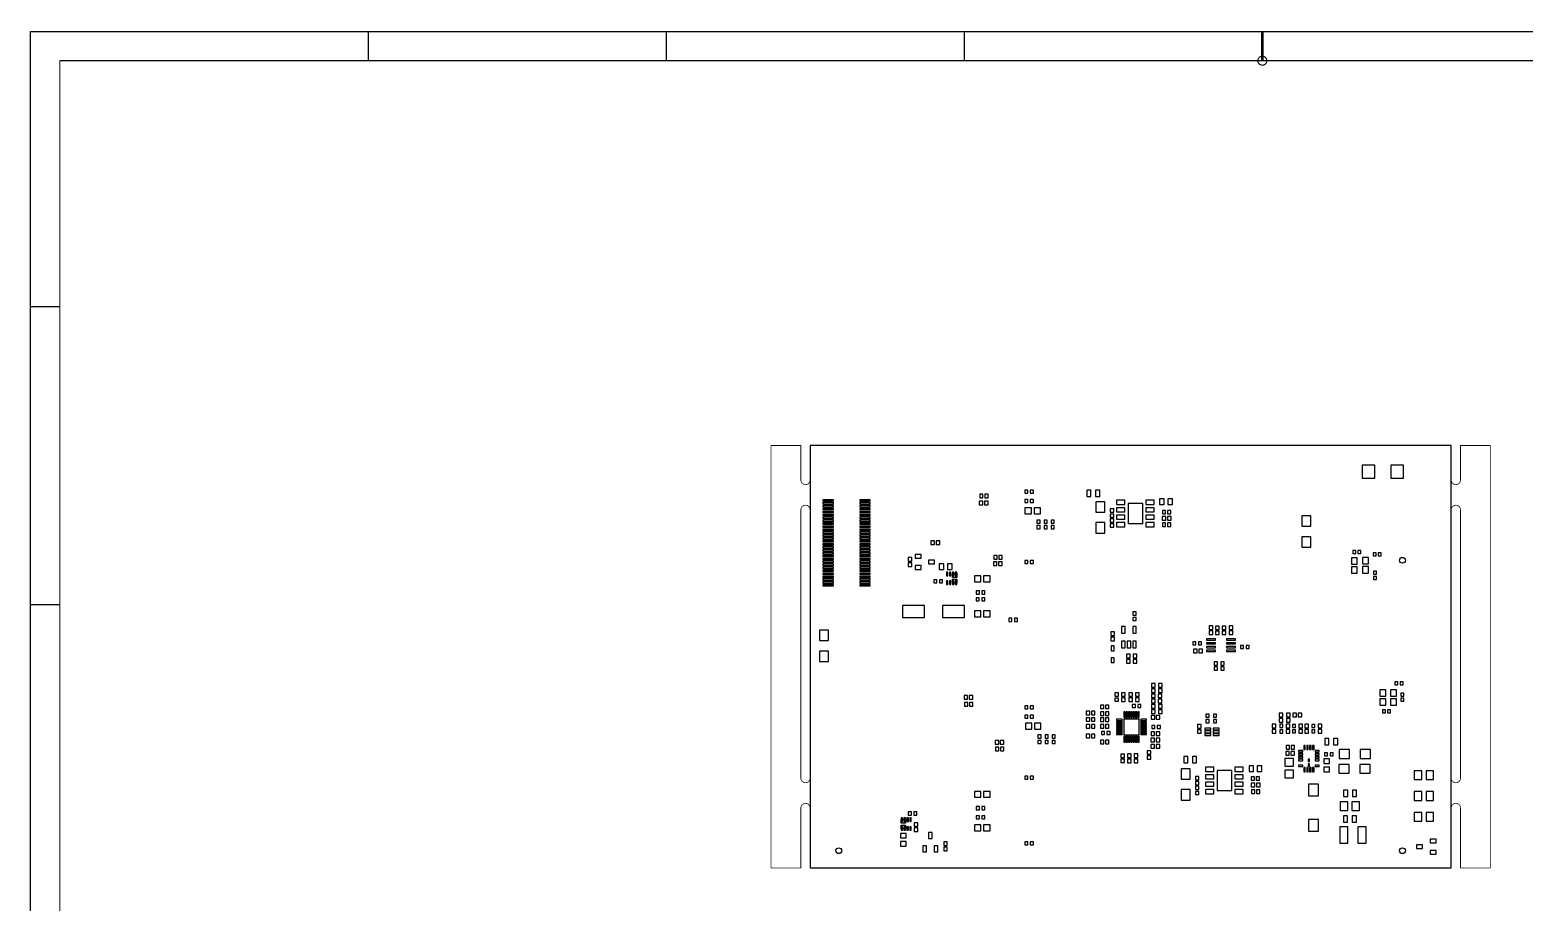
# Model space of a CAD drawing. Extents: x -133 to 287, y -155 to 143.
# Drawn here: x -133 to 121.7, y -5.9 to 142.7 of the extents above; entities that cross this region are included whole.
import ezdxf

# ---------------------------------------------------------------- set-up
doc = ezdxf.new("R2010")
doc.units = 0
for name, color, linetype in [('BG_OUTLINE', 1, 'CONTINUOUS'), ('DF_OUTLINE_DATA', 2, 'CONTINUOUS'), ('PG_PASTEMASK_BOTTOM', 3, 'CONTINUOUS'), ('PIN_PASTEMASK_BOTTOM', 4, 'CONTINUOUS')]:
    doc.layers.add(name, color=color, linetype=linetype)

msp = doc.modelspace()

# ---------------------------------------------------------------- linework, layer by layer
at = {"layer": 'BG_OUTLINE', "const_width": 0.127}
for points in [[(-6.6548, -0.06985), (-6.6548, 71.915782)], [(-6.6548, 71.915782), (-1.5748, 71.915782)], [(-1.5748, 66.032888), (-1.5748, 71.915782)], [(110.87481, 66.032888), (110.87481, 71.915782)], [(110.87481, 71.915782), (115.95481, 71.915782)], [(115.95481, 71.915782), (115.95481, -0.06985)], [(0, 66.032888), (0, 68.572888)], [(109.30001, 66.032888), (109.30001, 68.572888)], [(-1.5748, 60.952888), (-1.5748, 58.412888)], [(0, 60.952888), (0, 58.412888)], [(109.30001, 60.952888), (109.30001, 58.412888)], [(110.87481, 60.952888), (110.87481, 17.772888)], [(-1.5748, 15.232888), (-1.5748, 58.412888)], [(0, 15.232888), (0, 17.772888)], [(109.30001, 15.232888), (109.30001, 17.772888)], [(110.87481, 15.232888), (110.87481, 17.772888)], [(-1.5748, 10.152888), (-1.5748, -0.06985)], [(0, 10.152888), (0, 7.612888)], [(109.30001, 10.152888), (109.30001, 7.612888)], [(110.87481, 10.152888), (110.87481, -0.06985)], [(-1.5748, -0.06985), (-6.6548, -0.06985)], [(115.95481, -0.06985), (110.87481, -0.06985)]]:
    msp.add_lwpolyline(points, dxfattribs=at)
at = {"layer": 'BG_OUTLINE'}
for points in [[(109.30001, 71.915782), (0, 71.915782)], [(0, 71.915782), (0, -0.06985)], [(109.30001, -0.06985), (109.30001, 71.915782)], [(0, -0.06985), (109.30001, -0.06985)]]:
    msp.add_lwpolyline(points, dxfattribs=at)
at = {"layer": 'BG_OUTLINE', "const_width": 0.127}
for points in [[(0, 66.032888, -1), (-1.5748, 66.032888)], [(110.87481, 66.032888, -1), (109.30001, 66.032888)], [(-1.5748, 60.952888, -1), (0, 60.952888)], [(109.30001, 60.952888, -1), (110.87481, 60.952888)], [(0, 15.232888, -1), (-1.5748, 15.232888)], [(110.87481, 15.232888, -1), (109.30001, 15.232888)], [(-1.5748, 10.152888, -1), (0, 10.152888)], [(109.30001, 10.152888, -1), (110.87481, 10.152888)]]:
    msp.add_lwpolyline(points, format="xyb", dxfattribs=at)
at = {"layer": 'DF_OUTLINE_DATA'}
for points, const_width in [([(77.096874, 142.482824), (77.096874, 137.482834)], 0.500126), ([(-75.303126, 142.482824), (-75.303126, 137.482834)], 0.199898), ([(-24.503126, 142.482824), (-24.503126, 137.482834)], 0.199898), ([(26.296874, 142.482824), (26.296874, 137.482834)], 0.199898), ([(-127.903224, 137.482834), (282.096718, 137.482834)], 0.199898), ([(-127.903224, -149.5171), (-127.903224, 137.482834)], 0.199898), ([(-132.903214, 95.582994), (-127.903224, 95.582994)], 0.199898), ([(-132.903214, 44.782994), (-127.903224, 44.782994)], 0.199898)]:
    msp.add_lwpolyline(points, dxfattribs=dict(at, const_width=const_width))
for points in [[(-132.903214, 142.482824), (287.096708, 142.482824)], [(-132.903214, -154.51709), (-132.903214, 142.482824)]]:
    msp.add_lwpolyline(points, dxfattribs=at)
at = {"layer": 'DF_OUTLINE_DATA', "const_width": 0.199898}
for points in [[(77.856334, 137.482834, 1), (76.337414, 137.482834)], [(76.337414, 137.482834, 1), (77.856334, 137.482834)]]:
    msp.add_lwpolyline(points, format="xyb", dxfattribs=at)
at = {"layer": 'PG_PASTEMASK_BOTTOM'}
for points in [[(25.001982, 49.125886), (25.001982, 48.4759), (24.255984, 48.4759), (24.255984, 49.125886)], [(25.001982, 50.0761), (25.001982, 49.426114), (24.258016, 49.426114), (24.258016, 50.0761)], [(15.511018, 7.541514), (15.511018, 8.1915), (16.257016, 8.1915), (16.257016, 7.541514)], [(15.511018, 6.5913), (15.511018, 7.241286), (16.254984, 7.241286), (16.254984, 6.5913)]]:
    msp.add_lwpolyline(points, close=True, dxfattribs=at)
at = {"layer": 'PIN_PASTEMASK_BOTTOM'}
for points in [[(96.275144, 66.322194), (96.275144, 68.582286), (94.115128, 68.582286), (94.115128, 66.322194)], [(101.175312, 66.322194), (101.175312, 68.582286), (99.015296, 68.582286), (99.015296, 66.322194)], [(36.59632, 64.322452), (36.59632, 63.789052), (37.12972, 63.789052), (37.12972, 64.322452)], [(37.54628, 64.322452), (37.54628, 63.789052), (38.07968, 63.789052), (38.07968, 64.322452)], [(47.86884, 63.235332), (47.86884, 64.327532), (47.15764, 64.327532), (47.15764, 63.235332)], [(49.368964, 63.235332), (49.368964, 64.327532), (48.657764, 64.327532), (48.657764, 63.235332)], [(2.165731, 62.482603), (3.965829, 62.482603), (3.965829, 62.682501), (2.165731, 62.682501)], [(2.165731, 61.982223), (3.965829, 61.982223), (3.965829, 62.182121), (2.165731, 62.182121)], [(2.165731, 61.481843), (3.965829, 61.481843), (3.965829, 61.681741), (2.165731, 61.681741)], [(2.165731, 60.981463), (3.965829, 60.981463), (3.965829, 61.181361), (2.165731, 61.181361)], [(10.265029, 62.682501), (8.464931, 62.682501), (8.464931, 62.482603), (10.265029, 62.482603)], [(10.265029, 62.182121), (8.464931, 62.182121), (8.464931, 61.982223), (10.265029, 61.982223)], [(10.265029, 61.681741), (8.464931, 61.681741), (8.464931, 61.481843), (10.265029, 61.481843)], [(10.265029, 61.181361), (8.464931, 61.181361), (8.464931, 60.981463), (10.265029, 60.981463)], [(28.850336, 62.426342), (28.850336, 61.806582), (29.470096, 61.806582), (29.470096, 62.426342)], [(29.475176, 62.987174), (29.475176, 63.596774), (28.916376, 63.596774), (28.916376, 62.987174)], [(29.749496, 62.426342), (29.749496, 61.806582), (30.369256, 61.806582), (30.369256, 62.426342)], [(30.338776, 62.987174), (30.338776, 63.596774), (29.779976, 63.596774), (29.779976, 62.987174)], [(36.59632, 62.722252), (36.59632, 62.188852), (37.12972, 62.188852), (37.12972, 62.722252)], [(36.6268, 61.2648), (36.6268, 60.2488), (37.719, 60.2488), (37.719, 61.2648)], [(37.54628, 62.722252), (37.54628, 62.188852), (38.07968, 62.188852), (38.07968, 62.722252)], [(38.1762, 61.2648), (38.1762, 60.2488), (39.2684, 60.2488), (39.2684, 61.2648)], [(50.26533, 60.545726), (50.26533, 62.323726), (48.74133, 62.323726), (48.74133, 60.545726)], [(53.661564, 62.581028), (52.256436, 62.581028), (52.256436, 61.878972), (53.661564, 61.878972)], [(53.661564, 61.311028), (52.256436, 61.311028), (52.256436, 60.608972), (53.661564, 60.608972)], [(54.200044, 58.623962), (56.71312, 58.623962), (56.71312, 62.026038), (54.200044, 62.026038)], [(58.656728, 62.581028), (57.2516, 62.581028), (57.2516, 61.878972), (58.656728, 61.878972)], [(58.656728, 61.311028), (57.2516, 61.311028), (57.2516, 60.608972), (58.656728, 60.608972)], [(60.352432, 61.8744), (60.352432, 62.8396), (59.565032, 62.8396), (59.565032, 61.8744)], [(61.762132, 61.8744), (61.762132, 62.8396), (60.974732, 62.8396), (60.974732, 61.8744)], [(2.165731, 60.481083), (3.965829, 60.481083), (3.965829, 60.680981), (2.165731, 60.680981)], [(2.165731, 59.980703), (3.965829, 59.980703), (3.965829, 60.180601), (2.165731, 60.180601)], [(2.165731, 59.480323), (3.965829, 59.480323), (3.965829, 59.680221), (2.165731, 59.680221)], [(2.165731, 58.982483), (3.965829, 58.982483), (3.965829, 59.182381), (2.165731, 59.182381)], [(2.165731, 58.482103), (3.965829, 58.482103), (3.965829, 58.682001), (2.165731, 58.682001)], [(10.265029, 60.680981), (8.464931, 60.680981), (8.464931, 60.481083), (10.265029, 60.481083)], [(10.265029, 60.180601), (8.464931, 60.180601), (8.464931, 59.980703), (10.265029, 59.980703)], [(10.265029, 59.680221), (8.464931, 59.680221), (8.464931, 59.480323), (10.265029, 59.480323)], [(10.265029, 59.182381), (8.464931, 59.182381), (8.464931, 58.982483), (10.265029, 58.982483)], [(10.265029, 58.682001), (8.464931, 58.682001), (8.464931, 58.482103), (10.265029, 58.482103)], [(39.2049, 59.21248), (38.6715, 59.21248), (38.6715, 58.67908), (39.2049, 58.67908)], [(40.435022, 59.21248), (39.901622, 59.21248), (39.901622, 58.67908), (40.435022, 58.67908)], [(41.6179, 59.21248), (41.0845, 59.21248), (41.0845, 58.67908), (41.6179, 58.67908)], [(50.26533, 56.989726), (50.26533, 58.767726), (48.74133, 58.767726), (48.74133, 56.989726)], [(51.145186, 60.539122), (51.754786, 60.539122), (51.754786, 61.097922), (51.145186, 61.097922)], [(51.145186, 59.675522), (51.754786, 59.675522), (51.754786, 60.234322), (51.145186, 60.234322)], [(51.754786, 59.405774), (51.145186, 59.405774), (51.145186, 58.846974), (51.754786, 58.846974)], [(53.661564, 60.041028), (52.256436, 60.041028), (52.256436, 59.338972), (53.661564, 59.338972)], [(53.661564, 58.771028), (52.256436, 58.771028), (52.256436, 58.068972), (53.661564, 58.068972)], [(58.656728, 60.041028), (57.2516, 60.041028), (57.2516, 59.338972), (58.656728, 59.338972)], [(58.656728, 58.771028), (57.2516, 58.771028), (57.2516, 58.068972), (58.656728, 58.068972)], [(60.643262, 59.17692), (60.643262, 59.79668), (60.023502, 59.79668), (60.023502, 59.17692)], [(60.612782, 60.2488), (60.612782, 60.8584), (60.053982, 60.8584), (60.053982, 60.2488)], [(60.612782, 58.1152), (60.612782, 58.7248), (60.053982, 58.7248), (60.053982, 58.1152)], [(61.476382, 60.2488), (61.476382, 60.8584), (60.917582, 60.8584), (60.917582, 60.2488)], [(61.476382, 58.1152), (61.476382, 58.7248), (60.917582, 58.7248), (60.917582, 58.1152)], [(61.542422, 59.17692), (61.542422, 59.79668), (60.922662, 59.79668), (60.922662, 59.17692)], [(83.82, 59.9186), (83.82, 58.1406), (85.344, 58.1406), (85.344, 59.9186)], [(2.165731, 57.981723), (3.965829, 57.981723), (3.965829, 58.181621), (2.165731, 58.181621)], [(2.165731, 57.481343), (3.965829, 57.481343), (3.965829, 57.681241), (2.165731, 57.681241)], [(2.165731, 56.980963), (3.965829, 56.980963), (3.965829, 57.180861), (2.165731, 57.180861)], [(2.165731, 56.480583), (3.965829, 56.480583), (3.965829, 56.680481), (2.165731, 56.680481)], [(2.165731, 55.980203), (3.965829, 55.980203), (3.965829, 56.180101), (2.165731, 56.180101)], [(10.265029, 58.181621), (8.464931, 58.181621), (8.464931, 57.981723), (10.265029, 57.981723)], [(8.464931, 57.481343), (10.265029, 57.481343), (10.265029, 57.681241), (8.464931, 57.681241)], [(8.464931, 56.980963), (10.265029, 56.980963), (10.265029, 57.180861), (8.464931, 57.180861)], [(8.464931, 56.480583), (10.265029, 56.480583), (10.265029, 56.680481), (8.464931, 56.680481)], [(8.464931, 55.980203), (10.265029, 55.980203), (10.265029, 56.180101), (8.464931, 56.180101)], [(39.2049, 58.26252), (38.6715, 58.26252), (38.6715, 57.72912), (39.2049, 57.72912)], [(40.435022, 58.26252), (39.901622, 58.26252), (39.901622, 57.72912), (40.435022, 57.72912)], [(41.6179, 58.26252), (41.0845, 58.26252), (41.0845, 57.72912), (41.6179, 57.72912)], [(51.754786, 58.542174), (51.145186, 58.542174), (51.145186, 57.983374), (51.754786, 57.983374)], [(83.82, 56.3626), (83.82, 54.5846), (85.344, 54.5846), (85.344, 56.3626)], [(2.165731, 55.479823), (3.965829, 55.479823), (3.965829, 55.679721), (2.165731, 55.679721)], [(2.165731, 54.979443), (3.965829, 54.979443), (3.965829, 55.179341), (2.165731, 55.179341)], [(2.165731, 54.479063), (3.965829, 54.479063), (3.965829, 54.678961), (2.165731, 54.678961)], [(2.165731, 53.978683), (3.965829, 53.978683), (3.965829, 54.178581), (2.165731, 54.178581)], [(2.165731, 53.478303), (3.965829, 53.478303), (3.965829, 53.678201), (2.165731, 53.678201)], [(8.464931, 55.479823), (10.265029, 55.479823), (10.265029, 55.679721), (8.464931, 55.679721)], [(8.464931, 54.979443), (10.265029, 54.979443), (10.265029, 55.179341), (8.464931, 55.179341)], [(8.464931, 54.479063), (10.265029, 54.479063), (10.265029, 54.678961), (8.464931, 54.678961)], [(8.464931, 53.978683), (10.265029, 53.978683), (10.265029, 54.178581), (8.464931, 54.178581)], [(8.464931, 53.478303), (10.265029, 53.478303), (10.265029, 53.678201), (8.464931, 53.678201)], [(21.1963, 55.06212), (21.1963, 55.68188), (20.57654, 55.68188), (20.57654, 55.06212)], [(22.09546, 55.06212), (22.09546, 55.68188), (21.4757, 55.68188), (21.4757, 55.06212)], [(93.01988, 53.994812), (92.51188, 53.994812), (92.51188, 53.486812), (93.01988, 53.486812)], [(93.90888, 53.994812), (93.40088, 53.994812), (93.40088, 53.486812), (93.90888, 53.486812)], [(96.491298, 53.611526), (95.983298, 53.611526), (95.983298, 53.103526), (96.491298, 53.103526)], [(97.380298, 53.611526), (96.872298, 53.611526), (96.872298, 53.103526), (97.380298, 53.103526)], [(2.165731, 52.977923), (3.965829, 52.977923), (3.965829, 53.177821), (2.165731, 53.177821)], [(3.965829, 52.677441), (2.165731, 52.677441), (2.165731, 52.477543), (3.965829, 52.477543)], [(3.965829, 52.177061), (2.165731, 52.177061), (2.165731, 51.977163), (3.965829, 51.977163)], [(3.965829, 51.676681), (2.165731, 51.676681), (2.165731, 51.476783), (3.965829, 51.476783)], [(3.965829, 51.176301), (2.165731, 51.176301), (2.165731, 50.976403), (3.965829, 50.976403)], [(8.464931, 52.977923), (10.265029, 52.977923), (10.265029, 53.177821), (8.464931, 53.177821)], [(8.464931, 52.477543), (10.265029, 52.477543), (10.265029, 52.677441), (8.464931, 52.677441)], [(8.464931, 51.977163), (10.265029, 51.977163), (10.265029, 52.177061), (8.464931, 52.177061)], [(8.464931, 51.476783), (10.265029, 51.476783), (10.265029, 51.676681), (8.464931, 51.676681)], [(8.464931, 50.976403), (10.265029, 50.976403), (10.265029, 51.176301), (8.464931, 51.176301)], [(16.70812, 52.2097), (17.32788, 52.2097), (17.32788, 52.82946), (16.70812, 52.82946)], [(16.70812, 51.31054), (17.32788, 51.31054), (17.32788, 51.9303), (16.70812, 51.9303)], [(17.897602, 52.70246), (18.913602, 52.70246), (18.913602, 53.33746), (17.897602, 53.33746)], [(17.897602, 50.80254), (18.913602, 50.80254), (18.913602, 51.43754), (17.897602, 51.43754)], [(20.202398, 51.7525), (21.218398, 51.7525), (21.218398, 52.3875), (20.202398, 52.3875)], [(22.001734, 51.73726), (22.001734, 50.77206), (22.789134, 50.77206), (22.789134, 51.73726)], [(23.411434, 51.73726), (23.411434, 50.77206), (24.198834, 50.77206), (24.198834, 51.73726)], [(31.24454, 52.063142), (31.24454, 51.443382), (31.8643, 51.443382), (31.8643, 52.063142)], [(31.86938, 52.550822), (31.86938, 53.160422), (31.31058, 53.160422), (31.31058, 52.550822)], [(32.1437, 52.063142), (32.1437, 51.443382), (32.76346, 51.443382), (32.76346, 52.063142)], [(32.73298, 52.550822), (32.73298, 53.160422), (32.17418, 53.160422), (32.17418, 52.550822)], [(36.59632, 52.322222), (36.59632, 51.788822), (37.12972, 51.788822), (37.12972, 52.322222)], [(37.54628, 52.322222), (37.54628, 51.788822), (38.07968, 51.788822), (38.07968, 52.322222)], [(93.288358, 52.791106), (92.272358, 52.791106), (92.272358, 51.698906), (93.288358, 51.698906)], [(93.288358, 51.241706), (92.272358, 51.241706), (92.272358, 50.149506), (93.288358, 50.149506)], [(95.18904, 52.818792), (94.17304, 52.818792), (94.17304, 51.726592), (95.18904, 51.726592)], [(95.18904, 51.269392), (94.17304, 51.269392), (94.17304, 50.177192), (95.18904, 50.177192)], [(3.965829, 50.675921), (2.165731, 50.675921), (2.165731, 50.476023), (3.965829, 50.476023)], [(3.965829, 50.175541), (2.165731, 50.175541), (2.165731, 49.975643), (3.965829, 49.975643)], [(3.965829, 49.675161), (2.165731, 49.675161), (2.165731, 49.475263), (3.965829, 49.475263)], [(3.965829, 49.174781), (2.165731, 49.174781), (2.165731, 48.974883), (3.965829, 48.974883)], [(3.965829, 48.674401), (2.165731, 48.674401), (2.165731, 48.474503), (3.965829, 48.474503)], [(8.464931, 50.476023), (10.265029, 50.476023), (10.265029, 50.675921), (8.464931, 50.675921)], [(8.464931, 49.975643), (10.265029, 49.975643), (10.265029, 50.175541), (8.464931, 50.175541)], [(8.464931, 49.475263), (10.265029, 49.475263), (10.265029, 49.675161), (8.464931, 49.675161)], [(8.464931, 48.974883), (10.265029, 48.974883), (10.265029, 49.174781), (8.464931, 49.174781)], [(8.464931, 48.474503), (10.265029, 48.474503), (10.265029, 48.674401), (8.464931, 48.674401)], [(21.10232, 49.0347), (21.10232, 48.5013), (21.63572, 48.5013), (21.63572, 49.0347)], [(22.05228, 49.0347), (22.05228, 48.5013), (22.58568, 48.5013), (22.58568, 49.0347)], [(23.25497, 50.326036), (23.25497, 49.726088), (23.504906, 49.726088), (23.504906, 50.326036)], [(23.25497, 48.825912), (23.25497, 48.225964), (23.504906, 48.225964), (23.504906, 48.825912)], [(23.755096, 50.326036), (23.755096, 49.726088), (24.005032, 49.726088), (24.005032, 50.326036)], [(23.755096, 48.825912), (23.755096, 48.225964), (24.005032, 48.225964), (24.005032, 48.825912)], [(24.254968, 50.326036), (24.254968, 49.726088), (24.504904, 49.726088), (24.504904, 50.326036)], [(24.254968, 48.825912), (24.254968, 48.225964), (24.504904, 48.225964), (24.504904, 48.825912)], [(24.755094, 50.326036), (24.755094, 49.726088), (25.00503, 49.726088), (25.00503, 50.326036)], [(24.755094, 48.825912), (24.755094, 48.225964), (25.00503, 48.225964), (25.00503, 48.825912)], [(29.1338, 48.709072), (29.1338, 49.725072), (28.0416, 49.725072), (28.0416, 48.709072)], [(30.6832, 48.709072), (30.6832, 49.725072), (29.591, 49.725072), (29.591, 48.709072)], [(96.580198, 49.981866), (96.580198, 50.489866), (96.072198, 50.489866), (96.072198, 49.981866)], [(96.580198, 49.092866), (96.580198, 49.600866), (96.072198, 49.600866), (96.072198, 49.092866)], [(3.965829, 48.174021), (2.165731, 48.174021), (2.165731, 47.974123), (3.965829, 47.974123)], [(8.464931, 47.974123), (10.265029, 47.974123), (10.265029, 48.174021), (8.464931, 48.174021)], [(28.31592, 45.97654), (28.31592, 45.44314), (28.84932, 45.44314), (28.84932, 45.97654)], [(28.321, 47.121572), (28.321, 46.588172), (28.8544, 46.588172), (28.8544, 47.121572)], [(29.26588, 45.97654), (29.26588, 45.44314), (29.79928, 45.44314), (29.79928, 45.97654)], [(29.27096, 47.121572), (29.27096, 46.588172), (29.80436, 46.588172), (29.80436, 47.121572)], [(19.51101, 42.627804), (19.51101, 44.6278), (15.760954, 44.6278), (15.760954, 42.627804)], [(26.311098, 42.627804), (26.311098, 44.6278), (22.561042, 44.6278), (22.561042, 42.627804)], [(29.1338, 42.740072), (29.1338, 43.756072), (28.0416, 43.756072), (28.0416, 42.740072)], [(30.6832, 42.740072), (30.6832, 43.756072), (29.591, 43.756072), (29.591, 42.740072)], [(55.58282, 43.560746), (55.04942, 43.560746), (55.04942, 43.027346), (55.58282, 43.027346)], [(34.41192, 41.95064), (34.41192, 42.48404), (33.87852, 42.48404), (33.87852, 41.95064)], [(35.36188, 41.95064), (35.36188, 42.48404), (34.82848, 42.48404), (34.82848, 41.95064)], [(53.716174, 39.962836), (53.716174, 41.06291), (53.116226, 41.06291), (53.116226, 39.962836)], [(55.616094, 39.962836), (55.616094, 41.06291), (55.016146, 41.06291), (55.016146, 39.962836)], [(55.58282, 42.610786), (55.04942, 42.610786), (55.04942, 42.077386), (55.58282, 42.077386)], [(68.664836, 41.204134), (68.045076, 41.204134), (68.045076, 40.584374), (68.664836, 40.584374)], [(69.115178, 40.579294), (69.724778, 40.579294), (69.724778, 41.138094), (69.115178, 41.138094)], [(70.258178, 40.579294), (70.867778, 40.579294), (70.867778, 41.138094), (70.258178, 41.138094)], [(72.06488, 41.204134), (71.44512, 41.204134), (71.44512, 40.584374), (72.06488, 40.584374)], [(3.137154, 38.670738), (3.137154, 40.448738), (1.613154, 40.448738), (1.613154, 38.670738)], [(51.26228, 39.529766), (51.88204, 39.529766), (51.88204, 40.149526), (51.26228, 40.149526)], [(51.26228, 38.630606), (51.88204, 38.630606), (51.88204, 39.250366), (51.26228, 39.250366)], [(53.716174, 37.462968), (53.716174, 38.563042), (53.116226, 38.563042), (53.116226, 37.462968)], [(54.666134, 37.462968), (54.666134, 38.563042), (54.066186, 38.563042), (54.066186, 37.462968)], [(55.616094, 37.462968), (55.616094, 38.563042), (55.016146, 38.563042), (55.016146, 37.462968)], [(65.782698, 37.945314), (65.782698, 38.478714), (65.249298, 38.478714), (65.249298, 37.945314)], [(66.732658, 37.945314), (66.732658, 38.478714), (66.199258, 38.478714), (66.199258, 37.945314)], [(69.105018, 38.761924), (69.105018, 38.961822), (67.604894, 38.961822), (67.604894, 38.761924)], [(69.105018, 38.111938), (69.105018, 38.311836), (67.604894, 38.311836), (67.604894, 38.111938)], [(68.664836, 40.304974), (68.045076, 40.304974), (68.045076, 39.685214), (68.664836, 39.685214)], [(69.115178, 39.715694), (69.724778, 39.715694), (69.724778, 40.274494), (69.115178, 40.274494)], [(70.258178, 39.715694), (70.867778, 39.715694), (70.867778, 40.274494), (70.258178, 40.274494)], [(72.505062, 38.761924), (72.505062, 38.961822), (71.004938, 38.961822), (71.004938, 38.761924)], [(72.505062, 38.111938), (72.505062, 38.311836), (71.004938, 38.311836), (71.004938, 38.111938)], [(72.06488, 40.304974), (71.44512, 40.304974), (71.44512, 39.685214), (72.06488, 39.685214)], [(3.137154, 35.114738), (3.137154, 36.892738), (1.613154, 36.892738), (1.613154, 35.114738)], [(51.31816, 36.935664), (51.82616, 36.935664), (51.82616, 37.748464), (51.31816, 37.748464)], [(51.82616, 35.748468), (51.31816, 35.748468), (51.31816, 34.935668), (51.82616, 34.935668)], [(53.92928, 35.719766), (54.54904, 35.719766), (54.54904, 36.339526), (53.92928, 36.339526)], [(55.07228, 35.719766), (55.69204, 35.719766), (55.69204, 36.339526), (55.07228, 36.339526)], [(65.978278, 36.561014), (65.978278, 37.180774), (65.358518, 37.180774), (65.358518, 36.561014)], [(66.877438, 36.561014), (66.877438, 37.180774), (66.257678, 37.180774), (66.257678, 36.561014)], [(69.105018, 37.461698), (69.105018, 37.661596), (67.604894, 37.661596), (67.604894, 37.461698)], [(69.105018, 36.811712), (69.105018, 37.01161), (67.604894, 37.01161), (67.604894, 36.811712)], [(72.505062, 37.461698), (72.505062, 37.661596), (71.004938, 37.661596), (71.004938, 37.461698)], [(72.505062, 36.811712), (72.505062, 37.01161), (71.004938, 37.01161), (71.004938, 36.811712)], [(73.910698, 37.295074), (73.910698, 37.828474), (73.377298, 37.828474), (73.377298, 37.295074)], [(74.860658, 37.295074), (74.860658, 37.828474), (74.327258, 37.828474), (74.327258, 37.295074)], [(53.92928, 34.820606), (54.54904, 34.820606), (54.54904, 35.440366), (53.92928, 35.440366)], [(55.07228, 34.820606), (55.69204, 34.820606), (55.69204, 35.440366), (55.07228, 35.440366)], [(69.470778, 35.042094), (68.861178, 35.042094), (68.861178, 34.483294), (69.470778, 34.483294)], [(69.470778, 34.178494), (68.861178, 34.178494), (68.861178, 33.619694), (69.470778, 33.619694)], [(70.613778, 35.042094), (70.004178, 35.042094), (70.004178, 34.483294), (70.613778, 34.483294)], [(70.613778, 34.178494), (70.004178, 34.178494), (70.004178, 33.619694), (70.613778, 33.619694)], [(58.213498, 30.722824), (58.833258, 30.722824), (58.833258, 31.342584), (58.213498, 31.342584)], [(60.006484, 31.342584), (59.386724, 31.342584), (59.386724, 30.722824), (60.006484, 30.722824)], [(100.211382, 31.65983), (99.703382, 31.65983), (99.703382, 31.15183), (100.211382, 31.15183)], [(101.100382, 31.65983), (100.592382, 31.65983), (100.592382, 31.15183), (101.100382, 31.15183)], [(26.24201, 29.29636), (26.24201, 28.6766), (26.86177, 28.6766), (26.86177, 29.29636)], [(26.86685, 27.49804), (26.86685, 28.10764), (26.30805, 28.10764), (26.30805, 27.49804)], [(27.14117, 29.29636), (27.14117, 28.6766), (27.76093, 28.6766), (27.76093, 29.29636)], [(27.73045, 27.49804), (27.73045, 28.10764), (27.17165, 28.10764), (27.17165, 27.49804)], [(52.55895, 29.7434), (51.94935, 29.7434), (51.94935, 29.1846), (52.55895, 29.1846)], [(52.55895, 28.8798), (51.94935, 28.8798), (51.94935, 28.321), (52.55895, 28.321)], [(53.08727, 29.1719), (53.70703, 29.1719), (53.70703, 29.79166), (53.08727, 29.79166)], [(53.08727, 28.27274), (53.70703, 28.27274), (53.70703, 28.8925), (53.08727, 28.8925)], [(54.97703, 29.79166), (54.35727, 29.79166), (54.35727, 29.1719), (54.97703, 29.1719)], [(54.97703, 28.8925), (54.35727, 28.8925), (54.35727, 28.27274), (54.97703, 28.27274)], [(55.50027, 29.1719), (56.12003, 29.1719), (56.12003, 29.79166), (55.50027, 29.79166)], [(55.50027, 28.27274), (56.12003, 28.27274), (56.12003, 28.8925), (55.50027, 28.8925)], [(58.213498, 29.823664), (58.833258, 29.823664), (58.833258, 30.443424), (58.213498, 30.443424)], [(58.219594, 28.945332), (58.839354, 28.945332), (58.839354, 29.565092), (58.219594, 29.565092)], [(58.219594, 28.046172), (58.839354, 28.046172), (58.839354, 28.665932), (58.219594, 28.665932)], [(59.986418, 29.565092), (59.366658, 29.565092), (59.366658, 28.945332), (59.986418, 28.945332)], [(59.986418, 28.665932), (59.366658, 28.665932), (59.366658, 28.046172), (59.986418, 28.046172)], [(60.006484, 30.443424), (59.386724, 30.443424), (59.386724, 29.823664), (60.006484, 29.823664)], [(97.118424, 29.211778), (98.134424, 29.211778), (98.134424, 30.303978), (97.118424, 30.303978)], [(97.118424, 27.662378), (98.134424, 27.662378), (98.134424, 28.754578), (97.118424, 28.754578)], [(98.93935, 29.200094), (99.95535, 29.200094), (99.95535, 30.292294), (98.93935, 30.292294)], [(98.93935, 27.650694), (99.95535, 27.650694), (99.95535, 28.742894), (98.93935, 28.742894)], [(100.697792, 29.72562), (100.697792, 29.21762), (101.205792, 29.21762), (101.205792, 29.72562)], [(100.697792, 28.83662), (100.697792, 28.32862), (101.205792, 28.32862), (101.205792, 28.83662)], [(36.59632, 27.57678), (36.59632, 27.04338), (37.12972, 27.04338), (37.12972, 27.57678)], [(36.59632, 25.97658), (36.59632, 25.44318), (37.12972, 25.44318), (37.12972, 25.97658)], [(37.54628, 27.57678), (37.54628, 27.04338), (38.07968, 27.04338), (38.07968, 27.57678)], [(37.54628, 25.97658), (37.54628, 25.44318), (38.07968, 25.44318), (38.07968, 25.97658)], [(47.04969, 26.62428), (47.04969, 26.00452), (47.66945, 26.00452), (47.66945, 26.62428)], [(47.04969, 25.53208), (47.04969, 24.91232), (47.66945, 24.91232), (47.66945, 25.53208)], [(47.94885, 26.62428), (47.94885, 26.00452), (48.56861, 26.00452), (48.56861, 26.62428)], [(47.94885, 25.53208), (47.94885, 24.91232), (48.56861, 24.91232), (48.56861, 25.53208)], [(50.06975, 27.0764), (50.06975, 27.686), (49.51095, 27.686), (49.51095, 27.0764)], [(50.06975, 25.9334), (50.06975, 26.543), (49.51095, 26.543), (49.51095, 25.9334)], [(50.06975, 24.90724), (50.06975, 25.51684), (49.51095, 25.51684), (49.51095, 24.90724)], [(50.93335, 27.0764), (50.93335, 27.686), (50.37455, 27.686), (50.37455, 27.0764)], [(50.93335, 25.9334), (50.93335, 26.543), (50.37455, 26.543), (50.37455, 25.9334)], [(50.93335, 24.90724), (50.93335, 25.51684), (50.37455, 25.51684), (50.37455, 24.90724)], [(54.9275, 27.7749), (54.9275, 27.2415), (55.4609, 27.2415), (55.4609, 27.7749)], [(55.87746, 27.7749), (55.87746, 27.2415), (56.41086, 27.2415), (56.41086, 27.7749)], [(58.128662, 25.907746), (58.128662, 25.287986), (58.748422, 25.287986), (58.748422, 25.907746)], [(58.20664, 27.16403), (58.8264, 27.16403), (58.8264, 27.78379), (58.20664, 27.78379)], [(58.20664, 26.26487), (58.8264, 26.26487), (58.8264, 26.88463), (58.20664, 26.88463)], [(59.027822, 25.907746), (59.027822, 25.287986), (59.647582, 25.287986), (59.647582, 25.907746)], [(60.00623, 27.78379), (59.38647, 27.78379), (59.38647, 27.16403), (60.00623, 27.16403)], [(60.00623, 26.88463), (59.38647, 26.88463), (59.38647, 26.26487), (60.00623, 26.26487)], [(67.489324, 25.616408), (68.022724, 25.616408), (68.022724, 26.149808), (67.489324, 26.149808)], [(69.292724, 26.149808), (68.759324, 26.149808), (68.759324, 25.616408), (69.292724, 25.616408)], [(79.989426, 25.68194), (80.609186, 25.68194), (80.609186, 26.3017), (79.989426, 26.3017)], [(81.82864, 26.3017), (81.20888, 26.3017), (81.20888, 25.68194), (81.82864, 25.68194)], [(82.31632, 26.30424), (82.31632, 25.68448), (82.93608, 25.68448), (82.93608, 26.30424)], [(83.21548, 26.30424), (83.21548, 25.68448), (83.83524, 25.68448), (83.83524, 26.30424)], [(98.072194, 26.853896), (97.564194, 26.853896), (97.564194, 26.345896), (98.072194, 26.345896)], [(98.961194, 26.853896), (98.453194, 26.853896), (98.453194, 26.345896), (98.961194, 26.345896)], [(36.703, 24.6126), (36.703, 23.5966), (37.7952, 23.5966), (37.7952, 24.6126)], [(38.2524, 24.6126), (38.2524, 23.5966), (39.3446, 23.5966), (39.3446, 24.6126)], [(47.04969, 24.38908), (47.04969, 23.76932), (47.66945, 23.76932), (47.66945, 24.38908)], [(47.94885, 24.38908), (47.94885, 23.76932), (48.56861, 23.76932), (48.56861, 24.38908)], [(50.06975, 23.76424), (50.06975, 24.37384), (49.51095, 24.37384), (49.51095, 23.76424)], [(50.18532, 22.6441), (50.18532, 23.1775), (49.65192, 23.1775), (49.65192, 22.6441)], [(50.93335, 23.76424), (50.93335, 24.37384), (50.37455, 24.37384), (50.37455, 23.76424)], [(51.13528, 22.6441), (51.13528, 23.1775), (50.60188, 23.1775), (50.60188, 22.6441)], [(53.46065, 25.2857), (53.46065, 22.6187), (56.12765, 22.6187), (56.12765, 25.2857)], [(58.120026, 23.140416), (58.120026, 22.520656), (58.739786, 22.520656), (58.739786, 23.140416)], [(58.24347, 24.2189), (58.24347, 23.6855), (58.77687, 23.6855), (58.77687, 24.2189)], [(59.019186, 23.140416), (59.019186, 22.520656), (59.638946, 22.520656), (59.638946, 23.140416)], [(59.19343, 24.2189), (59.19343, 23.6855), (59.72683, 23.6855), (59.72683, 24.2189)], [(66.049144, 23.769828), (66.668904, 23.769828), (66.668904, 24.389588), (66.049144, 24.389588)], [(66.049144, 22.870668), (66.668904, 22.870668), (66.668904, 23.490428), (66.049144, 23.490428)], [(68.3133, 23.7744), (67.3227, 23.7744), (67.3227, 23.4696), (68.3133, 23.4696)], [(68.3133, 23.274528), (67.3227, 23.274528), (67.3227, 22.969728), (68.3133, 22.969728)], [(67.489324, 24.666448), (68.022724, 24.666448), (68.022724, 25.199848), (67.489324, 25.199848)], [(69.713348, 23.7744), (68.722748, 23.7744), (68.722748, 23.4696), (69.713348, 23.4696)], [(69.713348, 23.274528), (68.722748, 23.274528), (68.722748, 22.969728), (69.713348, 22.969728)], [(69.292724, 25.199848), (68.759324, 25.199848), (68.759324, 24.666448), (69.292724, 24.666448)], [(78.76032, 23.78964), (79.38008, 23.78964), (79.38008, 24.4094), (78.76032, 24.4094)], [(78.76032, 22.89048), (79.38008, 22.89048), (79.38008, 23.51024), (78.76032, 23.51024)], [(79.989426, 24.78278), (80.609186, 24.78278), (80.609186, 25.40254), (79.989426, 25.40254)], [(80.0735, 23.86838), (80.6069, 23.86838), (80.6069, 24.40178), (80.0735, 24.40178)], [(80.0735, 22.91842), (80.6069, 22.91842), (80.6069, 23.45182), (80.0735, 23.45182)], [(81.79308, 24.42972), (81.17332, 24.42972), (81.17332, 23.80996), (81.79308, 23.80996)], [(81.79308, 23.53056), (81.17332, 23.53056), (81.17332, 22.9108), (81.79308, 22.9108)], [(81.82864, 25.40254), (81.20888, 25.40254), (81.20888, 24.78278), (81.82864, 24.78278)], [(82.741262, 23.8506), (82.741262, 24.3586), (82.233262, 24.3586), (82.233262, 23.8506)], [(82.741262, 22.9616), (82.741262, 23.4696), (82.233262, 23.4696), (82.233262, 22.9616)], [(83.320382, 23.78964), (83.940142, 23.78964), (83.940142, 24.4094), (83.320382, 24.4094)], [(83.320382, 22.89048), (83.940142, 22.89048), (83.940142, 23.51024), (83.320382, 23.51024)], [(84.34832, 23.78964), (84.96808, 23.78964), (84.96808, 24.4094), (84.34832, 24.4094)], [(84.34832, 22.89048), (84.96808, 22.89048), (84.96808, 23.51024), (84.34832, 23.51024)], [(85.5472, 24.3586), (85.5472, 23.8506), (86.0552, 23.8506), (86.0552, 24.3586)], [(85.5472, 23.4696), (85.5472, 22.9616), (86.0552, 22.9616), (86.0552, 23.4696)], [(86.63432, 23.78964), (87.25408, 23.78964), (87.25408, 24.4094), (86.63432, 24.4094)], [(86.63432, 22.89048), (87.25408, 22.89048), (87.25408, 23.51024), (86.63432, 23.51024)], [(31.53156, 21.62048), (31.53156, 21.00072), (32.15132, 21.00072), (32.15132, 21.62048)], [(32.1564, 19.90979), (32.1564, 20.51939), (31.5976, 20.51939), (31.5976, 19.90979)], [(32.43072, 21.62048), (32.43072, 21.00072), (33.05048, 21.00072), (33.05048, 21.62048)], [(33.02, 19.90979), (33.02, 20.51939), (32.4612, 20.51939), (32.4612, 19.90979)], [(39.3827, 22.602952), (38.8493, 22.602952), (38.8493, 22.069552), (39.3827, 22.069552)], [(39.3827, 21.652992), (38.8493, 21.652992), (38.8493, 21.119592), (39.3827, 21.119592)], [(40.612822, 22.602952), (40.079422, 22.602952), (40.079422, 22.069552), (40.612822, 22.069552)], [(40.612822, 21.652992), (40.079422, 21.652992), (40.079422, 21.119592), (40.612822, 21.119592)], [(41.7957, 22.602952), (41.2623, 22.602952), (41.2623, 22.069552), (41.7957, 22.069552)], [(41.7957, 21.652992), (41.2623, 21.652992), (41.2623, 21.119592), (41.7957, 21.119592)], [(47.04969, 22.73808), (47.04969, 22.11832), (47.66945, 22.11832), (47.66945, 22.73808)], [(47.94885, 22.73808), (47.94885, 22.11832), (48.56861, 22.11832), (48.56861, 22.73808)], [(50.0634, 21.082), (50.0634, 21.6916), (49.5046, 21.6916), (49.5046, 21.082)], [(50.927, 21.082), (50.927, 21.6916), (50.3682, 21.6916), (50.3682, 21.082)], [(58.09361, 20.951952), (58.09361, 20.332192), (58.71337, 20.332192), (58.71337, 20.951952)], [(58.106818, 22.059392), (58.106818, 21.439632), (58.726578, 21.439632), (58.726578, 22.059392)], [(58.99277, 20.951952), (58.99277, 20.332192), (59.61253, 20.332192), (59.61253, 20.951952)], [(59.005978, 22.059392), (59.005978, 21.439632), (59.625738, 21.439632), (59.625738, 22.059392)], [(68.3133, 22.774656), (67.3227, 22.774656), (67.3227, 22.469856), (68.3133, 22.469856)], [(69.713348, 22.774656), (68.722748, 22.774656), (68.722748, 22.469856), (69.713348, 22.469856)], [(81.14538, 20.80514), (81.14538, 20.19554), (81.70418, 20.19554), (81.70418, 20.80514)], [(82.00898, 20.80514), (82.00898, 20.19554), (82.56778, 20.19554), (82.56778, 20.80514)], [(84.164678, 20.82038), (84.164678, 20.11934), (84.413598, 20.11934), (84.413598, 20.82038)], [(84.664804, 20.82038), (84.664804, 20.11934), (84.913724, 20.11934), (84.913724, 20.82038)], [(85.164676, 20.82038), (85.164676, 20.11934), (85.413596, 20.11934), (85.413596, 20.82038)], [(85.664802, 20.82038), (85.664802, 20.11934), (85.913722, 20.11934), (85.913722, 20.82038)], [(87.7443, 21.98624), (87.7443, 20.89404), (88.4555, 20.89404), (88.4555, 21.98624)], [(89.2429, 21.98624), (89.2429, 20.89404), (89.9541, 20.89404), (89.9541, 21.98624)], [(53.57495, 19.3294), (52.96535, 19.3294), (52.96535, 18.7706), (53.57495, 18.7706)], [(53.57495, 18.4658), (52.96535, 18.4658), (52.96535, 17.907), (53.57495, 17.907)], [(54.72303, 19.37766), (54.10327, 19.37766), (54.10327, 18.7579), (54.72303, 18.7579)], [(54.72303, 18.4785), (54.10327, 18.4785), (54.10327, 17.85874), (54.72303, 17.85874)], [(55.24627, 18.7579), (55.86603, 18.7579), (55.86603, 19.37766), (55.24627, 19.37766)], [(55.24627, 17.85874), (55.86603, 17.85874), (55.86603, 18.4785), (55.24627, 18.4785)], [(57.4802, 19.3294), (58.0898, 19.3294), (58.0898, 19.8882), (57.4802, 19.8882)], [(57.4802, 18.4658), (58.0898, 18.4658), (58.0898, 19.0246), (57.4802, 19.0246)], [(64.400938, 17.8435), (64.400938, 18.9357), (63.689738, 18.9357), (63.689738, 17.8435)], [(65.901062, 17.8435), (65.901062, 18.9357), (65.189862, 18.9357), (65.189862, 17.8435)], [(82.4103, 18.592038), (80.9117, 18.592038), (80.9117, 17.296638), (82.4103, 17.296638)], [(81.6991, 19.14906), (81.6991, 19.76882), (81.07934, 19.76882), (81.07934, 19.14906)], [(82.59826, 19.14906), (82.59826, 19.76882), (81.9785, 19.76882), (81.9785, 19.14906)], [(83.288632, 19.695414), (83.989672, 19.695414), (83.989672, 19.944334), (83.288632, 19.944334)], [(83.288632, 19.195542), (83.989672, 19.195542), (83.989672, 19.444462), (83.288632, 19.444462)], [(83.288632, 18.695416), (83.989672, 18.695416), (83.989672, 18.944336), (83.288632, 18.944336)], [(83.288632, 18.195544), (83.989672, 18.195544), (83.989672, 18.444464), (83.288632, 18.444464)], [(84.92871, 18.084546), (85.14969, 18.084546), (85.14969, 18.445226), (84.92871, 18.445226)], [(86.088728, 19.695414), (86.789768, 19.695414), (86.789768, 19.944334), (86.088728, 19.944334)], [(86.088728, 19.195542), (86.789768, 19.195542), (86.789768, 19.444462), (86.088728, 19.444462)], [(86.088728, 18.695416), (86.789768, 18.695416), (86.789768, 18.944336), (86.088728, 18.944336)], [(86.088728, 18.195544), (86.789768, 18.195544), (86.789768, 18.444464), (86.088728, 18.444464)], [(88.5698, 18.52549), (87.6046, 18.52549), (87.6046, 17.73809), (88.5698, 17.73809)], [(87.690706, 19.555714), (87.690706, 19.022314), (88.224106, 19.022314), (88.224106, 19.555714)], [(88.640666, 19.555714), (88.640666, 19.022314), (89.174066, 19.022314), (89.174066, 19.555714)], [(91.985592, 20.100544), (90.207592, 20.100544), (90.207592, 18.576544), (91.985592, 18.576544)], [(95.541592, 20.100544), (93.763592, 20.100544), (93.763592, 18.576544), (95.541592, 18.576544)], [(36.59632, 15.57655), (36.59632, 15.04315), (37.12972, 15.04315), (37.12972, 15.57655)], [(37.54628, 15.57655), (37.54628, 15.04315), (38.07968, 15.04315), (38.07968, 15.57655)], [(64.804544, 15.0495), (64.804544, 16.8275), (63.280544, 16.8275), (63.280544, 15.0495)], [(66.29146, 15.523972), (65.68186, 15.523972), (65.68186, 14.965172), (66.29146, 14.965172)], [(68.842382, 17.089628), (67.437254, 17.089628), (67.437254, 16.387572), (68.842382, 16.387572)], [(68.842382, 15.819628), (67.437254, 15.819628), (67.437254, 15.117572), (68.842382, 15.117572)], [(69.380862, 13.132562), (71.893938, 13.132562), (71.893938, 16.534638), (69.380862, 16.534638)], [(73.837546, 17.089628), (72.432418, 17.089628), (72.432418, 16.387572), (73.837546, 16.387572)], [(73.837546, 15.819628), (72.432418, 15.819628), (72.432418, 15.117572), (73.837546, 15.117572)], [(75.61453, 16.34744), (75.61453, 17.31264), (74.82713, 17.31264), (74.82713, 16.34744)], [(75.7428, 14.859), (75.7428, 15.4686), (75.184, 15.4686), (75.184, 14.859)], [(76.6064, 14.859), (76.6064, 15.4686), (76.0476, 15.4686), (76.0476, 14.859)], [(77.02423, 16.34744), (77.02423, 17.31264), (76.23683, 17.31264), (76.23683, 16.34744)], [(82.4103, 16.592042), (80.9117, 16.592042), (80.9117, 15.296642), (82.4103, 15.296642)], [(83.288632, 17.195546), (83.989672, 17.195546), (83.989672, 17.444466), (83.288632, 17.444466)], [(84.164678, 17.02054), (84.164678, 16.3195), (84.413598, 16.3195), (84.413598, 17.02054)], [(84.664804, 17.02054), (84.664804, 16.3195), (84.913724, 16.3195), (84.913724, 17.02054)], [(84.92871, 17.295622), (85.14969, 17.295622), (85.14969, 17.694402), (84.92871, 17.694402)], [(85.164676, 17.02054), (85.164676, 16.3195), (85.413596, 16.3195), (85.413596, 17.02054)], [(85.664802, 17.02054), (85.664802, 16.3195), (85.913722, 16.3195), (85.913722, 17.02054)], [(86.088728, 17.195546), (86.789768, 17.195546), (86.789768, 17.444466), (86.088728, 17.444466)], [(88.5698, 17.11579), (87.6046, 17.11579), (87.6046, 16.32839), (88.5698, 16.32839)], [(91.917012, 17.577308), (90.139012, 17.577308), (90.139012, 16.053308), (91.917012, 16.053308)], [(95.473012, 17.577308), (93.695012, 17.577308), (93.695012, 16.053308), (95.473012, 16.053308)], [(103.000302, 16.4973), (103.000302, 14.9987), (104.295702, 14.9987), (104.295702, 16.4973)], [(105.000298, 16.4973), (105.000298, 14.9987), (106.295698, 14.9987), (106.295698, 16.4973)], [(29.1338, 11.9634), (29.1338, 12.9794), (28.0416, 12.9794), (28.0416, 11.9634)], [(30.6832, 11.9634), (30.6832, 12.9794), (29.591, 12.9794), (29.591, 11.9634)], [(64.804544, 11.4935), (64.804544, 13.2715), (63.280544, 13.2715), (63.280544, 11.4935)], [(66.29146, 14.660372), (65.68186, 14.660372), (65.68186, 14.101572), (66.29146, 14.101572)], [(66.29146, 13.84046), (65.68186, 13.84046), (65.68186, 13.28166), (66.29146, 13.28166)], [(66.29146, 12.97686), (65.68186, 12.97686), (65.68186, 12.41806), (66.29146, 12.41806)], [(68.842382, 14.549628), (67.437254, 14.549628), (67.437254, 13.847572), (68.842382, 13.847572)], [(68.842382, 13.279628), (67.437254, 13.279628), (67.437254, 12.577572), (68.842382, 12.577572)], [(73.837546, 14.549628), (72.432418, 14.549628), (72.432418, 13.847572), (73.837546, 13.847572)], [(73.837546, 13.279628), (72.432418, 13.279628), (72.432418, 12.577572), (73.837546, 12.577572)], [(75.82408, 13.76172), (75.82408, 14.38148), (75.20432, 14.38148), (75.20432, 13.76172)], [(75.7936, 12.6238), (75.7936, 13.2334), (75.2348, 13.2334), (75.2348, 12.6238)], [(76.6572, 12.6238), (76.6572, 13.2334), (76.0984, 13.2334), (76.0984, 12.6238)], [(76.72324, 13.76172), (76.72324, 14.38148), (76.10348, 14.38148), (76.10348, 13.76172)], [(86.65083, 12.18819), (86.65083, 14.18717), (84.95157, 14.18717), (84.95157, 12.18819)], [(90.943938, 13.19784), (90.943938, 12.10564), (91.655138, 12.10564), (91.655138, 13.19784)], [(92.444062, 13.19784), (92.444062, 12.10564), (93.155262, 12.10564), (93.155262, 13.19784)], [(103.000302, 12.9413), (103.000302, 11.4427), (104.295702, 11.4427), (104.295702, 12.9413)], [(105.000298, 12.9413), (105.000298, 11.4427), (106.295698, 11.4427), (106.295698, 12.9413)], [(28.321, 10.3759), (28.321, 9.8425), (28.8544, 9.8425), (28.8544, 10.3759)], [(29.27096, 10.3759), (29.27096, 9.8425), (29.80436, 9.8425), (29.80436, 10.3759)], [(90.376502, 11.21664), (90.376502, 9.71804), (91.671902, 9.71804), (91.671902, 11.21664)], [(92.376498, 11.21664), (92.376498, 9.71804), (93.671898, 9.71804), (93.671898, 11.21664)], [(15.757906, 7.841488), (15.757906, 8.441436), (15.50797, 8.441436), (15.50797, 7.841488)], [(16.258032, 7.841488), (16.258032, 8.441436), (16.008096, 8.441436), (16.008096, 7.841488)], [(16.757904, 7.841488), (16.757904, 8.441436), (16.507968, 8.441436), (16.507968, 7.841488)], [(17.26692, 8.9281), (17.26692, 9.4615), (16.73352, 9.4615), (16.73352, 8.9281)], [(17.25803, 7.841488), (17.25803, 8.441436), (17.008094, 8.441436), (17.008094, 7.841488)], [(18.21688, 8.9281), (18.21688, 9.4615), (17.68348, 9.4615), (17.68348, 8.9281)], [(17.72412, 7.0231), (18.34388, 7.0231), (18.34388, 7.64286), (17.72412, 7.64286)], [(28.321, 8.8265), (28.321, 8.2931), (28.8544, 8.2931), (28.8544, 8.8265)], [(29.27096, 8.8265), (29.27096, 8.2931), (29.80436, 8.2931), (29.80436, 8.8265)], [(86.65083, 6.18871), (86.65083, 8.18769), (84.95157, 8.18769), (84.95157, 6.18871)], [(90.9193, 8.80364), (90.9193, 7.71144), (91.6305, 7.71144), (91.6305, 8.80364)], [(92.4179, 8.80364), (92.4179, 7.71144), (93.1291, 7.71144), (93.1291, 8.80364)], [(103.000302, 9.3853), (103.000302, 7.8867), (104.295702, 7.8867), (104.295702, 9.3853)], [(105.000298, 9.3853), (105.000298, 7.8867), (106.295698, 7.8867), (106.295698, 9.3853)], [(15.3924, 5.03555), (16.3576, 5.03555), (16.3576, 5.82295), (15.3924, 5.82295)], [(15.757906, 6.341364), (15.757906, 6.941312), (15.50797, 6.941312), (15.50797, 6.341364)], [(16.258032, 6.341364), (16.258032, 6.941312), (16.008096, 6.941312), (16.008096, 6.341364)], [(16.757904, 6.341364), (16.757904, 6.941312), (16.507968, 6.941312), (16.507968, 6.341364)], [(17.25803, 6.341364), (17.25803, 6.941312), (17.008094, 6.941312), (17.008094, 6.341364)], [(17.72412, 6.12394), (18.34388, 6.12394), (18.34388, 6.7437), (17.72412, 6.7437)], [(20.8153, 4.962398), (20.8153, 5.978398), (20.1803, 5.978398), (20.1803, 4.962398)], [(29.1338, 6.2484), (29.1338, 7.2644), (28.0416, 7.2644), (28.0416, 6.2484)], [(30.6832, 6.2484), (30.6832, 7.2644), (29.591, 7.2644), (29.591, 6.2484)], [(90.2843, 6.93674), (90.2843, 4.14274), (91.6813, 4.14274), (91.6813, 6.93674)], [(93.3831, 6.93674), (93.3831, 4.14274), (94.7801, 4.14274), (94.7801, 6.93674)], [(15.3924, 3.62585), (16.3576, 3.62585), (16.3576, 4.41325), (15.3924, 4.41325)], [(19.86534, 2.657602), (19.86534, 3.673602), (19.23034, 3.673602), (19.23034, 2.657602)], [(21.76526, 2.657602), (21.76526, 3.673602), (21.13026, 3.673602), (21.13026, 2.657602)], [(22.77872, 3.754882), (23.39848, 3.754882), (23.39848, 4.374642), (22.77872, 4.374642)], [(22.77872, 2.855722), (23.39848, 2.855722), (23.39848, 3.475482), (22.77872, 3.475482)], [(36.59632, 4.37515), (36.59632, 3.84175), (37.12972, 3.84175), (37.12972, 4.37515)], [(37.54628, 4.37515), (37.54628, 3.84175), (38.07968, 3.84175), (38.07968, 4.37515)], [(104.405938, 3.8735), (103.389938, 3.8735), (103.389938, 3.2385), (104.405938, 3.2385)], [(106.710734, 4.82346), (105.694734, 4.82346), (105.694734, 4.18846), (106.710734, 4.18846)], [(106.710734, 2.92354), (105.694734, 2.92354), (105.694734, 2.28854), (106.710734, 2.28854)]]:
    msp.add_lwpolyline(points, close=True, dxfattribs=at)
for points in [[(53.4924, 26.5176), (53.4924, 25.6032)], [(53.6956, 26.5176), (53.4924, 26.5176)], [(53.6956, 25.6032), (53.6956, 26.5176)], [(53.89245, 26.5176), (53.89245, 25.6032)], [(54.09565, 26.5176), (53.89245, 26.5176)], [(54.09565, 25.6032), (54.09565, 26.5176)], [(54.2925, 26.5176), (54.2925, 25.6032)], [(54.4957, 26.5176), (54.2925, 26.5176)], [(54.4957, 25.6032), (54.4957, 26.5176)], [(54.69255, 26.5176), (54.69255, 25.6032)], [(54.89575, 26.5176), (54.69255, 26.5176)], [(54.89575, 25.6032), (54.89575, 26.5176)], [(55.0926, 26.5176), (55.0926, 25.6032)], [(55.2958, 26.5176), (55.0926, 26.5176)], [(55.2958, 25.6032), (55.2958, 26.5176)], [(55.49265, 26.5176), (55.49265, 25.6032)], [(55.69585, 26.5176), (55.49265, 26.5176)], [(55.69585, 25.6032), (55.69585, 26.5176)], [(55.8927, 26.5176), (55.8927, 25.6032)], [(56.0959, 26.5176), (55.8927, 26.5176)], [(56.0959, 25.6032), (56.0959, 26.5176)], [(53.14315, 25.25395), (52.22875, 25.25395)], [(52.22875, 25.25395), (52.22875, 25.05075)], [(52.22875, 25.05075), (53.14315, 25.05075)], [(53.14315, 24.8539), (52.22875, 24.8539)], [(52.22875, 24.8539), (52.22875, 24.6507)], [(52.22875, 24.6507), (53.14315, 24.6507)], [(53.14315, 24.45385), (52.22875, 24.45385)], [(52.22875, 24.45385), (52.22875, 24.25065)], [(52.22875, 24.25065), (53.14315, 24.25065)], [(53.14315, 24.0538), (52.22875, 24.0538)], [(52.22875, 24.0538), (52.22875, 23.8506)], [(52.22875, 23.8506), (53.14315, 23.8506)], [(53.14315, 23.65375), (52.22875, 23.65375)], [(52.22875, 23.65375), (52.22875, 23.45055)], [(52.22875, 23.45055), (53.14315, 23.45055)], [(53.14315, 23.2537), (52.22875, 23.2537)], [(52.22875, 23.2537), (52.22875, 23.0505)], [(52.22875, 23.0505), (53.14315, 23.0505)], [(57.35955, 25.25395), (56.44515, 25.25395)], [(56.44515, 25.05075), (57.35955, 25.05075)], [(57.35955, 24.8539), (56.44515, 24.8539)], [(56.44515, 24.6507), (57.35955, 24.6507)], [(57.35955, 24.45385), (56.44515, 24.45385)], [(56.44515, 24.25065), (57.35955, 24.25065)], [(57.35955, 24.0538), (56.44515, 24.0538)], [(56.44515, 23.8506), (57.35955, 23.8506)], [(57.35955, 23.65375), (56.44515, 23.65375)], [(56.44515, 23.45055), (57.35955, 23.45055)], [(57.35955, 23.2537), (56.44515, 23.2537)], [(56.44515, 23.0505), (57.35955, 23.0505)], [(57.35955, 25.05075), (57.35955, 25.25395)], [(57.35955, 24.6507), (57.35955, 24.8539)], [(57.35955, 24.25065), (57.35955, 24.45385)], [(57.35955, 23.8506), (57.35955, 24.0538)], [(57.35955, 23.45055), (57.35955, 23.65375)], [(57.35955, 23.0505), (57.35955, 23.2537)], [(53.14315, 22.85365), (52.22875, 22.85365)], [(52.22875, 22.85365), (52.22875, 22.65045)], [(52.22875, 22.65045), (53.14315, 22.65045)], [(53.4924, 22.3012), (53.4924, 21.3868)], [(53.4924, 21.3868), (53.6956, 21.3868)], [(53.6956, 21.3868), (53.6956, 22.3012)], [(53.89245, 22.3012), (53.89245, 21.3868)], [(53.89245, 21.3868), (54.09565, 21.3868)], [(54.09565, 21.3868), (54.09565, 22.3012)], [(54.2925, 22.3012), (54.2925, 21.3868)], [(54.2925, 21.3868), (54.4957, 21.3868)], [(54.4957, 21.3868), (54.4957, 22.3012)], [(54.69255, 22.3012), (54.69255, 21.3868)], [(54.69255, 21.3868), (54.89575, 21.3868)], [(54.89575, 21.3868), (54.89575, 22.3012)], [(55.0926, 22.3012), (55.0926, 21.3868)], [(55.0926, 21.3868), (55.2958, 21.3868)], [(55.2958, 21.3868), (55.2958, 22.3012)], [(55.49265, 22.3012), (55.49265, 21.3868)], [(55.49265, 21.3868), (55.69585, 21.3868)], [(55.69585, 21.3868), (55.69585, 22.3012)], [(55.8927, 22.3012), (55.8927, 21.3868)], [(55.8927, 21.3868), (56.0959, 21.3868)], [(56.0959, 21.3868), (56.0959, 22.3012)], [(57.35955, 22.85365), (56.44515, 22.85365)], [(56.44515, 22.65045), (57.35955, 22.65045)], [(57.35955, 22.65045), (57.35955, 22.85365)]]:
    msp.add_lwpolyline(points, dxfattribs=at)
for points in [[(53.4924, 25.6032, 1), (53.6956, 25.6032)], [(53.89245, 25.6032, 1), (54.09565, 25.6032)], [(54.2925, 25.6032, 1), (54.4957, 25.6032)], [(54.69255, 25.6032, 1), (54.89575, 25.6032)], [(55.0926, 25.6032, 1), (55.2958, 25.6032)], [(55.49265, 25.6032, 1), (55.69585, 25.6032)], [(55.8927, 25.6032, 1), (56.0959, 25.6032)], [(53.14315, 25.05075, 1), (53.14315, 25.25395)], [(53.14315, 24.6507, 1), (53.14315, 24.8539)], [(53.14315, 24.25065, 1), (53.14315, 24.45385)], [(53.14315, 23.8506, 1), (53.14315, 24.0538)], [(53.14315, 23.45055, 1), (53.14315, 23.65375)], [(53.14315, 23.0505, 1), (53.14315, 23.2537)], [(56.44515, 25.25395, 1), (56.44515, 25.05075)], [(56.44515, 24.8539, 1), (56.44515, 24.6507)], [(56.44515, 24.45385, 1), (56.44515, 24.25065)], [(56.44515, 24.0538, 1), (56.44515, 23.8506)], [(56.44515, 23.65375, 1), (56.44515, 23.45055)], [(56.44515, 23.2537, 1), (56.44515, 23.0505)], [(53.14315, 22.65045, 1), (53.14315, 22.85365)], [(53.6956, 22.3012, 1), (53.4924, 22.3012)], [(54.09565, 22.3012, 1), (53.89245, 22.3012)], [(54.4957, 22.3012, 1), (54.2925, 22.3012)], [(54.89575, 22.3012, 1), (54.69255, 22.3012)], [(55.2958, 22.3012, 1), (55.0926, 22.3012)], [(55.69585, 22.3012, 1), (55.49265, 22.3012)], [(56.0959, 22.3012, 1), (55.8927, 22.3012)], [(56.44515, 22.85365, 1), (56.44515, 22.65045)]]:
    msp.add_lwpolyline(points, format="xyb", dxfattribs=at)
for centre in [(100.98786, 52.35448), (4.90474, 2.86258), (100.98786, 2.86258)]:
    msp.add_circle(centre, 0.499999, dxfattribs=at)

doc.saveas('drawing.dxf')
